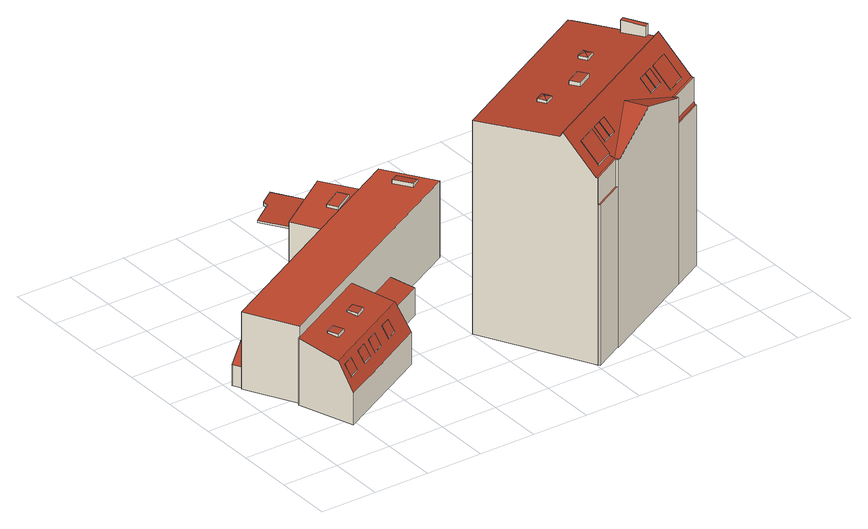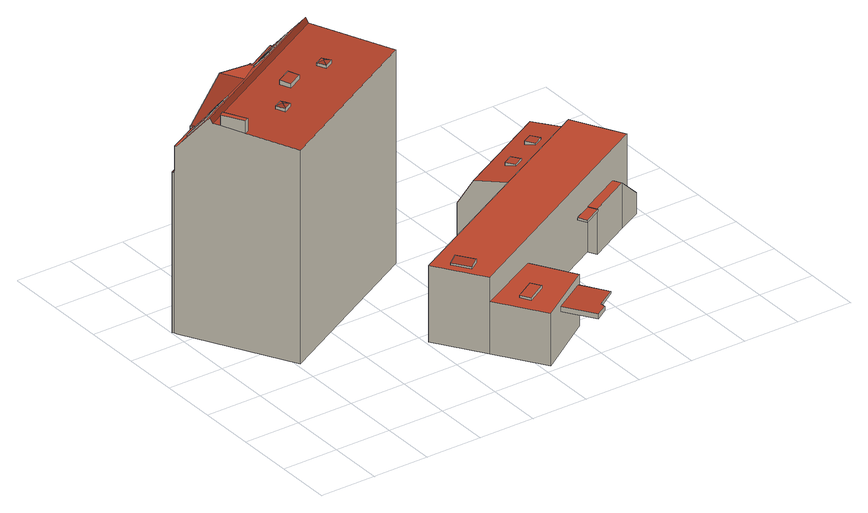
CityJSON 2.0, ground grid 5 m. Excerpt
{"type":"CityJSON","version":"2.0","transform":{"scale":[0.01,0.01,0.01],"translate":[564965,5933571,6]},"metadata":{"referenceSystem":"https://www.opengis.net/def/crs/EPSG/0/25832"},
"CityObjects":{
"building1":{"type":"Building","attributes":{"Grundfläche 2D":216.48,"Grundhöhe NN":6.59,"_sourceDataset":"Hamburg LoD3.0-HH Area 1 (2023), tile 6433","_sourceUrl":"https://suche.transparenz.hamburg.de/dataset/3d-gebaeudemodell-lod3-0-hh-hamburg5"},"children":["building1-1","building1-2","building1-3","building1-4","building1-5","building1-6","building1-7","building1-8","building1-9","building1-10"],"geometry":[{"type":"Solid","lod":"3","boundaries":[[[[0,1,2,3,4]],[[5,6,7,8]],[[9,10,11,12,13]],[[14,12,11,15,16,17,18]],[[19,20,21,22]],[[23,24,25,26]],[[27,28,26,25]],[[6,5,29,30]],[[31,7,6,30]],[[29,5,8,32]],[[33,34,35,36,28,27]],[[26,28,36,37]],[[38,19,22,39]],[[40,20,19,38]],[[41,21,20,40]],[[0,4,42,32,8]],[[7,31,35,34,33,27,25,24,43,44,2,1,0,8]],[[3,2,44,45,9]],[[13,46,39,22,21,41,42,4,3,9]],[[10,9,45,47]],[[48,16,15,11,10,47]],[[49,14,18,17,16,48]],[[49,46,13,12,14]],[[50,23,26,37]],[[43,24,23,50]],[[37,36,35,31,30,29,32,42,41,40,38,39,46,49,48,47,45,44,43,50]]]],"semantics":{"surfaces":[{"type":"RoofSurface"},{"type":"WallSurface"},{"type":"GroundSurface"}],"values":[[0,0,0,0,0,0,0,1,1,1,1,1,1,1,1,1,1,1,1,1,1,1,1,1,1,2]]}}]},
"building1-1":{"type":"BuildingInstallation","attributes":{"relationToConstruction":"outside","_sourceDataset":"Hamburg LoD3.0-HH Area 1 (2023), tile 6433","_sourceUrl":"https://suche.transparenz.hamburg.de/dataset/3d-gebaeudemodell-lod3-0-hh-hamburg5"},"parents":["building1"],"geometry":[{"type":"MultiSurface","lod":"3","boundaries":[[[51,52,53,54]],[[55,51,54,56]],[[51,55,57,52]],[[58,53,52,57]],[[53,58,56,54]]],"semantics":{"surfaces":[{"type":"RoofSurface"},{"type":"WallSurface"}],"values":[0,1,1,1,1]}}]},
"building1-2":{"type":"BuildingInstallation","attributes":{"relationToConstruction":"outside","_sourceDataset":"Hamburg LoD3.0-HH Area 1 (2023), tile 6433","_sourceUrl":"https://suche.transparenz.hamburg.de/dataset/3d-gebaeudemodell-lod3-0-hh-hamburg5"},"parents":["building1"],"geometry":[{"type":"MultiSurface","lod":"3","boundaries":[[[59,60,61,62]],[[63,60,59,64]],[[64,59,62,65]],[[66,61,60,63]],[[65,62,61,66]]],"semantics":{"surfaces":[{"type":"RoofSurface"},{"type":"WallSurface"}],"values":[0,1,1,1,1]}}]},
"building1-3":{"type":"BuildingInstallation","attributes":{"relationToConstruction":"outside","_sourceDataset":"Hamburg LoD3.0-HH Area 1 (2023), tile 6433","_sourceUrl":"https://suche.transparenz.hamburg.de/dataset/3d-gebaeudemodell-lod3-0-hh-hamburg5"},"parents":["building1"],"geometry":[{"type":"MultiSurface","lod":"3","boundaries":[[[67,68,69,70]],[[70,71,72,67]],[[73,68,67,72]],[[74,69,68,73]],[[71,70,69,74]]],"semantics":{"surfaces":[{"type":"RoofSurface"},{"type":"WallSurface"}],"values":[0,1,1,1,1]}}]},
"building1-4":{"type":"BuildingInstallation","attributes":{"relationToConstruction":"outside","_sourceDataset":"Hamburg LoD3.0-HH Area 1 (2023), tile 6433","_sourceUrl":"https://suche.transparenz.hamburg.de/dataset/3d-gebaeudemodell-lod3-0-hh-hamburg5"},"parents":["building1"],"geometry":[{"type":"MultiSurface","lod":"3","boundaries":[[[75,76,77,78]],[[78,79,80,75]],[[81,76,75,80]],[[82,77,76,81]],[[77,82,79,78]]],"semantics":{"surfaces":[{"type":"RoofSurface"},{"type":"WallSurface"}],"values":[0,1,1,1,1]}}]},
"building1-5":{"type":"BuildingInstallation","attributes":{"relationToConstruction":"outside","_sourceDataset":"Hamburg LoD3.0-HH Area 1 (2023), tile 6433","_sourceUrl":"https://suche.transparenz.hamburg.de/dataset/3d-gebaeudemodell-lod3-0-hh-hamburg5"},"parents":["building1"],"geometry":[{"type":"MultiSurface","lod":"3","boundaries":[[[83,84,85,86,87,88,89]],[[90,91,87,86,85,92]],[[93,88,87,91]],[[88,93,94,83,89]],[[92,85,84,83,94,95]]],"semantics":{"surfaces":[{"type":"RoofSurface"},{"type":"WallSurface"}],"values":[0,1,1,1,1]}}]},
"building1-6":{"type":"BuildingInstallation","attributes":{"relationToConstruction":"outside","_sourceDataset":"Hamburg LoD3.0-HH Area 1 (2023), tile 6433","_sourceUrl":"https://suche.transparenz.hamburg.de/dataset/3d-gebaeudemodell-lod3-0-hh-hamburg5"},"parents":["building1"],"geometry":[{"type":"MultiSurface","lod":"3","boundaries":[[[96,97,98,99]],[[100,96,99,101]],[[102,97,96,100]],[[103,98,97,102]],[[101,99,98,103]]],"semantics":{"surfaces":[{"type":"RoofSurface"},{"type":"WallSurface"}],"values":[0,1,1,1,1]}}]},
"building1-7":{"type":"BuildingInstallation","attributes":{"relationToConstruction":"outside","_sourceDataset":"Hamburg LoD3.0-HH Area 1 (2023), tile 6433","_sourceUrl":"https://suche.transparenz.hamburg.de/dataset/3d-gebaeudemodell-lod3-0-hh-hamburg5"},"parents":["building1"],"geometry":[{"type":"MultiSurface","lod":"3","boundaries":[[[104,105,106,107]],[[107,108,109,104]],[[110,105,104,109]],[[111,106,105,110]],[[106,111,108,107]]],"semantics":{"surfaces":[{"type":"RoofSurface"},{"type":"WallSurface"}],"values":[0,1,1,1,1]}}]},
"building1-8":{"type":"BuildingInstallation","attributes":{"relationToConstruction":"outside","_sourceDataset":"Hamburg LoD3.0-HH Area 1 (2023), tile 6433","_sourceUrl":"https://suche.transparenz.hamburg.de/dataset/3d-gebaeudemodell-lod3-0-hh-hamburg5"},"parents":["building1"],"geometry":[{"type":"MultiSurface","lod":"3","boundaries":[[[112,113,114,115]],[[116,114,113,117]],[[117,113,112,118]],[[118,112,115,119]],[[119,115,114,116]]],"semantics":{"surfaces":[{"type":"RoofSurface"},{"type":"WallSurface"}],"values":[0,1,1,1,1]}}]},
"building1-9":{"type":"BuildingInstallation","attributes":{"relationToConstruction":"outside","_sourceDataset":"Hamburg LoD3.0-HH Area 1 (2023), tile 6433","_sourceUrl":"https://suche.transparenz.hamburg.de/dataset/3d-gebaeudemodell-lod3-0-hh-hamburg5"},"parents":["building1"],"geometry":[{"type":"MultiSurface","lod":"3","boundaries":[[[120,121,122,123,124,125]],[[125,126,127,120]],[[120,127,128,121]],[[121,128,129,122]],[[122,129,130,123]],[[123,130,131,124]],[[124,131,126,125]],[[126,131,130,129,128,127]]],"semantics":{"surfaces":[{"type":"RoofSurface"},{"type":"WallSurface"},{"type":"OuterCeilingSurface"}],"values":[0,1,1,1,1,1,1,2]}}]},
"building1-10":{"type":"BuildingInstallation","attributes":{"relationToConstruction":"outside","_sourceDataset":"Hamburg LoD3.0-HH Area 1 (2023), tile 6433","_sourceUrl":"https://suche.transparenz.hamburg.de/dataset/3d-gebaeudemodell-lod3-0-hh-hamburg5"},"parents":["building1"],"geometry":[{"type":"MultiSurface","lod":"3","boundaries":[[[132,33,133,134]],[[133,33,34,135]],[[132,136,34,33]],[[136,132,134,137]],[[137,134,133,135]],[[137,135,34,136]]],"semantics":{"surfaces":[{"type":"RoofSurface"},{"type":"WallSurface"},{"type":"OuterCeilingSurface"}],"values":[0,1,1,1,1,2]}}]},
"building2":{"type":"Building","attributes":{"Grundfläche 2D":184.41,"Grundhöhe NN":6.67,"_sourceDataset":"Hamburg LoD3.0-HH Area 1 (2023), tile 6433","_sourceUrl":"https://suche.transparenz.hamburg.de/dataset/3d-gebaeudemodell-lod3-0-hh-hamburg5"},"children":["building2-1","building2-2","building2-3","building2-4","building2-5","building2-6","building2-7","building2-8","building2-9","building2-10"],"geometry":[{"type":"Solid","lod":"3","boundaries":[[[[138,139,140,141,142]],[[143,144,145,146]],[[142,141,143,146,147,148,149,150],[149,151,152,153]],[[145,144,154,155,156,157,158]],[[152,151,149,153]],[[149,148,159,160,161,162,163,164,165,166]],[[149,166,167,150]],[[150,167,168,142]],[[138,142,168,169,170]],[[171,172,173,174,175,176]],[[177,178,179,180,181,182]],[[183,184,180,179]],[[185,157,156,155,154,144,143,141,140,181,186,187]],[[188,158,157,185]],[[189,190,191,159,148,147,146,145,158,188]],[[160,159,191,192,175]],[[173,163,162,161,160,175,174]],[[193,194,165,164,163,173,172]],[[195,196,197,183,169,168,167,166,165,194]],[[178,138,170,169,183,179]],[[182,181,140,139,138,178,177]],[[198,176,175,192]],[[193,172,171,176,198,199]],[[200,184,183,197]],[[200,186,181,180,184]],[[199,198,192,191,190,189,188,185,187,186,200,197,196,195,194,193]]]],"semantics":{"surfaces":[{"type":"RoofSurface"},{"type":"WallSurface"},{"type":"GroundSurface"}],"values":[[0,0,0,0,0,0,0,0,0,0,0,0,1,1,1,1,1,1,1,1,1,1,1,1,1,2]]}}]},
"building2-1":{"type":"BuildingInstallation","attributes":{"relationToConstruction":"outside","_sourceDataset":"Hamburg LoD3.0-HH Area 1 (2023), tile 6433","_sourceUrl":"https://suche.transparenz.hamburg.de/dataset/3d-gebaeudemodell-lod3-0-hh-hamburg5"},"parents":["building2"],"geometry":[{"type":"MultiSurface","lod":"3","boundaries":[[[201,202,203,204]],[[205,202,201,206]],[[207,204,203,208]],[[206,201,204,207]],[[208,203,202,205]]],"semantics":{"surfaces":[{"type":"RoofSurface"},{"type":"WallSurface"}],"values":[0,1,1,1,1]}}]},
"building2-2":{"type":"BuildingInstallation","attributes":{"relationToConstruction":"outside","_sourceDataset":"Hamburg LoD3.0-HH Area 1 (2023), tile 6433","_sourceUrl":"https://suche.transparenz.hamburg.de/dataset/3d-gebaeudemodell-lod3-0-hh-hamburg5"},"parents":["building2"],"geometry":[{"type":"MultiSurface","lod":"3","boundaries":[[[209,210,211,212]],[[213,211,210,214]],[[215,209,212,216]],[[211,213,216,212]],[[209,215,214,210]]],"semantics":{"surfaces":[{"type":"RoofSurface"},{"type":"WallSurface"}],"values":[0,1,1,1,1]}}]},
"building2-3":{"type":"BuildingInstallation","attributes":{"relationToConstruction":"outside","_sourceDataset":"Hamburg LoD3.0-HH Area 1 (2023), tile 6433","_sourceUrl":"https://suche.transparenz.hamburg.de/dataset/3d-gebaeudemodell-lod3-0-hh-hamburg5"},"parents":["building2"],"geometry":[{"type":"MultiSurface","lod":"3","boundaries":[[[217,218,219,220]],[[221,220,219,222]],[[223,218,217,224]],[[224,217,220,221]],[[222,219,218,223]]],"semantics":{"surfaces":[{"type":"RoofSurface"},{"type":"WallSurface"}],"values":[0,1,1,1,1]}}]},
"building2-4":{"type":"BuildingInstallation","attributes":{"relationToConstruction":"outside","_sourceDataset":"Hamburg LoD3.0-HH Area 1 (2023), tile 6433","_sourceUrl":"https://suche.transparenz.hamburg.de/dataset/3d-gebaeudemodell-lod3-0-hh-hamburg5"},"parents":["building2"],"geometry":[{"type":"MultiSurface","lod":"3","boundaries":[[[225,226,227,228]],[[229,228,227,230]],[[231,226,225,232]],[[232,225,228,229]],[[230,227,226,231]]],"semantics":{"surfaces":[{"type":"RoofSurface"},{"type":"WallSurface"}],"values":[0,1,1,1,1]}}]},
"building2-5":{"type":"BuildingInstallation","attributes":{"relationToConstruction":"outside","_sourceDataset":"Hamburg LoD3.0-HH Area 1 (2023), tile 6433","_sourceUrl":"https://suche.transparenz.hamburg.de/dataset/3d-gebaeudemodell-lod3-0-hh-hamburg5"},"parents":["building2"],"geometry":[{"type":"MultiSurface","lod":"3","boundaries":[[[233,234,235,236]],[[234,155,237,235]],[[238,236,235,237]],[[236,238,154,233]],[[233,154,155,234]]],"semantics":{"surfaces":[{"type":"RoofSurface"},{"type":"WallSurface"}],"values":[0,1,1,1,1]}}]},
"building2-6":{"type":"BuildingInstallation","attributes":{"relationToConstruction":"outside","_sourceDataset":"Hamburg LoD3.0-HH Area 1 (2023), tile 6433","_sourceUrl":"https://suche.transparenz.hamburg.de/dataset/3d-gebaeudemodell-lod3-0-hh-hamburg5"},"parents":["building2"],"geometry":[{"type":"MultiSurface","lod":"3","boundaries":[[[239,240,241,242,243]],[[244,245,240,239,246]],[[247,248,249,245,244]],[[250,242,241,249,248]],[[245,249,251]],[[251,240,245]],[[249,241,251]],[[251,241,240]],[[244,252,253,254,248,247]],[[242,255,256,257,239,243]],[[246,239,257,252,244]],[[250,248,254,255,242]]],"semantics":{"surfaces":[{"type":"RoofSurface"},{"type":"WallSurface"}],"values":[0,0,0,0,0,0,0,0,1,1,1,1]}}]},
"building2-7":{"type":"BuildingInstallation","attributes":{"relationToConstruction":"outside","_sourceDataset":"Hamburg LoD3.0-HH Area 1 (2023), tile 6433","_sourceUrl":"https://suche.transparenz.hamburg.de/dataset/3d-gebaeudemodell-lod3-0-hh-hamburg5"},"parents":["building2"],"geometry":[{"type":"MultiSurface","lod":"3","boundaries":[[[258,259,260,261,262,263,264,265,266]],[[265,267,152,268,269,259,258,266]],[[260,270,151,261]],[[262,261,151,153]],[[262,153,271,263]],[[259,269,270,260]],[[264,263,271,267,265]]],"semantics":{"surfaces":[{"type":"RoofSurface"},{"type":"WallSurface"}],"values":[0,1,1,1,1,1,1]}}]},
"building2-8":{"type":"BuildingInstallation","attributes":{"relationToConstruction":"outside","_sourceDataset":"Hamburg LoD3.0-HH Area 1 (2023), tile 6433","_sourceUrl":"https://suche.transparenz.hamburg.de/dataset/3d-gebaeudemodell-lod3-0-hh-hamburg5"},"parents":["building2"],"geometry":[{"type":"MultiSurface","lod":"3","boundaries":[[[272,273,274,275]],[[276,275,274,277]],[[278,273,272,279]],[[279,272,275,276]],[[277,274,273,278]]],"semantics":{"surfaces":[{"type":"RoofSurface"},{"type":"WallSurface"}],"values":[0,1,1,1,1]}}]},
"building2-9":{"type":"BuildingInstallation","attributes":{"relationToConstruction":"outside","_sourceDataset":"Hamburg LoD3.0-HH Area 1 (2023), tile 6433","_sourceUrl":"https://suche.transparenz.hamburg.de/dataset/3d-gebaeudemodell-lod3-0-hh-hamburg5"},"parents":["building2"],"geometry":[{"type":"MultiSurface","lod":"3","boundaries":[[[280,281,282,283]],[[284,283,282,285]],[[286,281,280,287]],[[287,280,283,284]],[[285,282,281,286]]],"semantics":{"surfaces":[{"type":"RoofSurface"},{"type":"WallSurface"}],"values":[0,1,1,1,1]}}]},
"building2-10":{"type":"BuildingInstallation","attributes":{"relationToConstruction":"outside","_sourceDataset":"Hamburg LoD3.0-HH Area 1 (2023), tile 6433","_sourceUrl":"https://suche.transparenz.hamburg.de/dataset/3d-gebaeudemodell-lod3-0-hh-hamburg5"},"parents":["building2"],"geometry":[{"type":"MultiSurface","lod":"3","boundaries":[[[288,289,290,291,292]],[[292,291,293,294,295]],[[296,297,290,289,298]],[[294,293,297,296,299]],[[300,293,291]],[[291,290,300]],[[300,297,293]],[[300,290,297]],[[292,301,302,303,289,288]],[[289,303,304,296,298]],[[296,304,305,306,294,299]],[[295,294,306,301,292]]],"semantics":{"surfaces":[{"type":"RoofSurface"},{"type":"WallSurface"}],"values":[0,0,0,0,0,0,0,0,1,1,1,1]}}]}
},
"vertices":[
[2201,2511,743],[93,1376,743],[83,1370,743],[321,929,743],[2477,2090,743],[1925,2932,529],[1394,2569,518],[1615,2196,518],[2201,2511,529],[321,929,655],[300,917,655],[419,559,582],[1291,1029,582],[1115,1356,655],[1358,905,343],[426,537,542],[464,423,343],[621,508,343],[728,565,343],[1455,1300,303],[1814,1493,303],[1714,1679,345],[1355,1486,345],[54,1449,249],[93,1376,249],[310,1493,467],[271,1566,467],[693,1699,467],[654,1773,467],[1925,2932,59],[1394,2569,59],[1615,2196,59],[2201,2511,59],[693,1699,462],[693,1699,442],[693,1699,59],[654,1773,59],[271,1566,59],[1455,1300,59],[1355,1486,59],[1814,1493,59],[1714,1679,59],[2477,2090,59],[93,1376,59],[83,1370,59],[321,929,59],[1115,1356,59],[300,917,59],[464,423,59],[1358,905,59],[54,1449,59],
[2254,2128,776],[2335,2182,760],[2239,2327,760],[2157,2272,776],[2254,2128,743],[2157,2272,743],[2335,2182,743],[2239,2327,743],
[1755,2577,547],[1807,2490,547],[1983,2594,547],[1932,2682,547],[1807,2490,523],[1755,2577,523],[1932,2682,527],[1983,2594,527],
[1043,859,537],[1069,809,442],[1164,860,442],[1137,909,537],[1137,909,527],[1043,859,527],[1069,809,432],[1164,860,432],
[676,661,537],[702,612,442],[797,662,442],[770,712,537],[770,712,527],[676,661,527],[702,612,432],[797,662,432],
[596,554,442],[591,563,458],[569,604,537],[490,561,537],[475,553,537],[502,503,442],[533,521,442],[490,561,527],[475,553,527],[569,604,527],[502,503,432],[596,554,432],[591,563,448],
[837,748,537],[864,699,442],[958,750,442],[932,799,537],[837,748,527],[932,799,527],[864,699,432],[958,750,432],
[860,1060,642],[904,978,637],[989,1024,637],[945,1106,642],[945,1106,628],[860,1060,628],[904,978,609],[989,1024,609],
[553,888,642],[597,806,637],[681,851,637],[637,933,642],[681,851,608],[597,806,608],[553,888,626],[637,933,626],
[1429,2593,451],[1753,2814,475],[1583,3079,475],[1466,3003,466],[1468,2950,464],[1280,2825,451],[1280,2825,431],[1429,2593,431],[1753,2814,431],[1583,3079,431],[1466,3003,431],[1468,2950,431],
[652,1777,462],[853,1786,462],[812,1863,462],[853,1786,442],[652,1777,442],[812,1863,442],
[3708,702,1735],[3717,707,1735],[3989,854,1736],[3980,872,1736],[3680,710,1735],[3846,1119,2065],[3834,1140,2021],[2354,337,2021],[2365,316,2065],[2368,310,2058],[2499,69,1735],[2788,225,1735],[3159,616,1931],[2741,235,1771],[2517,283,1946],[2742,235,1771],[3804,1196,2017],[3701,1386,2003],[3497,1762,1976],[3478,1796,1973],[1998,993,1973],[2506,56,1735],[2509,51,1735],[2606,104,1735],[2777,197,1735],[2779,198,1735],[2788,182,1735],[2791,177,1735],[2809,186,1735],[3259,431,1931],[3702,671,1735],[3719,680,1735],[3713,691,1735],[2785,181,1497],[2788,182,1497],[2779,198,1497],[2777,197,1497],[2509,51,1497],[2517,36,1497],[3717,707,1520],[3708,702,1520],[3713,691,1497],[3995,844,1497],[3989,854,1520],[3887,799,1520],[3719,680,1497],[4001,833,1497],[3478,1796,67],[3989,854,67],[3980,872,67],[1998,993,67],[2365,316,67],[2368,310,67],[2506,56,67],[2509,51,67],[2788,182,67],[2791,177,67],[2809,186,67],[3702,671,67],[3719,680,67],[2517,36,67],[2785,181,67],[4001,833,67],
[3018,1032,2038],[2885,960,2038],[2932,873,2047],[3065,945,2047],[2885,960,2002],[3018,1032,2002],[3065,945,2008],[2932,873,2008],
[3863,843,1781],[3792,975,1956],[3622,882,1956],[3693,751,1781],[3622,882,1946],[3792,975,1946],[3863,843,1771],[3693,751,1771],
[3476,701,1851],[3540,736,1851],[3498,815,1956],[3433,780,1956],[3433,780,1946],[3498,815,1946],[3540,736,1841],[3476,701,1841],
[2840,356,1851],[2905,392,1851],[2862,470,1956],[2798,435,1956],[2798,435,1946],[2862,470,1946],[2905,392,1841],[2840,356,1841],
[3804,1196,2114],[3701,1386,2114],[3663,1366,2114],[3766,1175,2114],[3663,1366,2003],[3766,1175,2017],
[2657,869,2024],[2601,885,2040],[2599,884,2040],[2582,828,2024],[2619,849,2024],[2617,943,2024],[2600,887,2040],[2637,906,2024],[2579,923,2024],[2541,902,2024],[2598,886,2040],[2562,865,2024],[2599,886,2040],[2617,943,1995],[2579,923,1995],[2541,902,1995],[2582,828,2000],[2619,849,2000],[2657,869,2000],
[2513,281,1956],[2511,280,1956],[2582,149,1781],[2741,235,1781],[2742,235,1781],[2753,241,1781],[2724,293,1851],[2681,372,1956],[2517,283,1956],[2681,372,1946],[2513,281,1946],[2511,280,1946],[2582,149,1771],[2753,241,1771],
[2763,314,1851],[2828,350,1851],[2785,428,1956],[2720,393,1956],[2720,393,1946],[2785,428,1946],[2828,350,1841],[2763,314,1841],
[3553,743,1851],[3618,778,1851],[3575,857,1956],[3510,822,1956],[3510,822,1946],[3575,857,1946],[3618,778,1841],[3553,743,1841],
[3274,1252,2024],[3254,1289,2024],[3237,1233,2040],[3238,1231,2040],[3294,1215,2024],[3236,1230,2040],[3218,1174,2024],[3256,1194,2024],[3178,1247,2024],[3235,1232,2040],[3216,1268,2024],[3198,1211,2024],[3236,1231,2040],[3294,1215,2000],[3274,1252,1998],[3254,1289,1995],[3178,1247,1995],[3198,1211,1998],[3218,1174,2000]
]}
